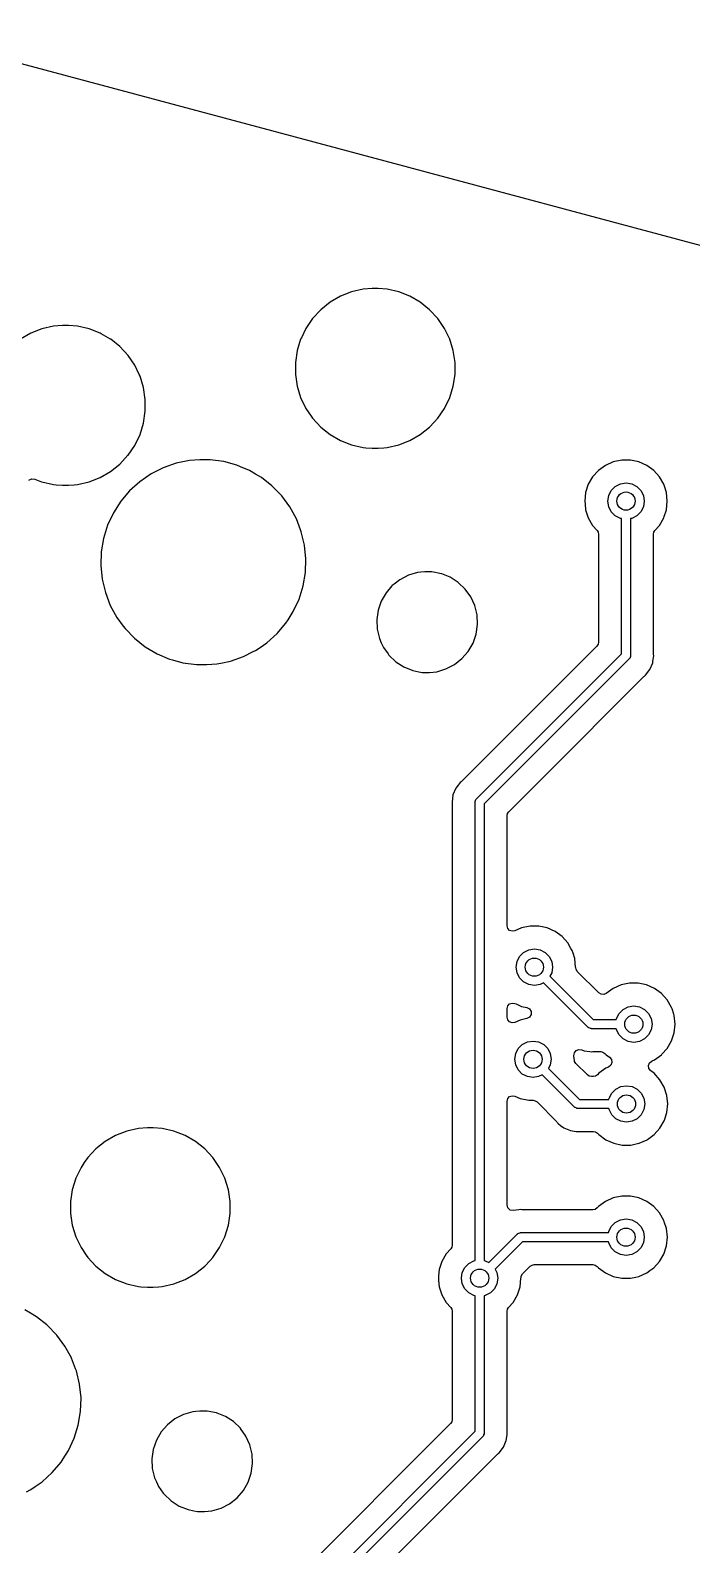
# Model space of a CAD drawing. Extents: x 41 to 271, y -133 to -23.
# Drawn here: x 99.73 to 114.23, y -56.4 to -23.19 of the extents above; entities that cross this region are included whole.
import ezdxf

# ---------------------------------------------------------------- set-up
doc = ezdxf.new("R2010")
doc.units = 0
doc.layers.add('BLACK', color=7, linetype='CONTINUOUS')

msp = doc.modelspace()

# ---------------------------------------------------------------- linework, layer by layer
at = {"layer": 'BLACK', "linetype": 'CONTINUOUS'}
for p, q in [((96.8086, -23.1855), (115.168, -28.1046)), ((107.028, -28.8639), (106.772, -28.9222)), ((107.224, -28.8492), (107.028, -28.8639)), ((107.355, -28.8492), (107.224, -28.8492)), ((107.224, -28.8492), (107.224, -28.8492)), ((107.551, -28.8639), (107.355, -28.8492)), ((107.355, -28.8492), (107.355, -28.8492)), ((107.807, -28.9222), (107.551, -28.8639)), ((106.301, -29.1493), (106.096, -29.3129)), ((106.528, -29.0181), (106.301, -29.1493)), ((106.772, -28.9222), (106.528, -29.0181)), ((108.051, -29.0181), (107.807, -28.9222)), ((108.278, -29.1493), (108.051, -29.0181)), ((108.484, -29.3129), (108.278, -29.1493)), ((108.278, -29.1493), (108.278, -29.1493)), ((105.917, -29.5052), (105.769, -29.722)), ((106.096, -29.3129), (105.917, -29.5052)), ((108.662, -29.5052), (108.484, -29.3129)), ((108.484, -29.3129), (108.484, -29.3129)), ((108.484, -29.3129), (108.484, -29.3129)), ((108.81, -29.722), (108.662, -29.5052)), ((108.662, -29.5052), (108.662, -29.5052)), ((108.662, -29.5052), (108.662, -29.5052)), ((99.7369, -29.828), (99.5096, -29.9592)), ((99.9811, -29.7322), (99.7369, -29.828)), ((100.237, -29.6738), (99.9811, -29.7322)), ((100.433, -29.6591), (100.237, -29.6738)), ((100.564, -29.6591), (100.433, -29.6591)), ((100.433, -29.6591), (100.433, -29.6591)), ((100.76, -29.6738), (100.564, -29.6591)), ((100.564, -29.6591), (100.564, -29.6591)), ((101.016, -29.7322), (100.76, -29.6738)), ((101.26, -29.828), (101.016, -29.7322)), ((101.284, -29.8417), (101.26, -29.828)), ((101.26, -29.828), (101.26, -29.828)), ((101.26, -29.828), (101.26, -29.828)), ((101.487, -29.9592), (101.284, -29.8417)), ((105.769, -29.722), (105.671, -29.9262)), ((108.924, -29.9583), (108.81, -29.722)), ((101.49, -29.9617), (101.487, -29.9592)), ((101.692, -30.1228), (101.49, -29.9617)), ((101.871, -30.3151), (101.692, -30.1228)), ((101.692, -30.1228), (101.692, -30.1228)), ((101.692, -30.1228), (101.692, -30.1228)), ((105.578, -30.209), (105.539, -30.4685)), ((105.655, -29.9583), (105.578, -30.209)), ((105.671, -29.9262), (105.655, -29.9583)), ((109.001, -30.209), (108.924, -29.9583)), ((109.04, -30.4685), (109.001, -30.209)), ((102.019, -30.5319), (101.871, -30.3151)), ((101.871, -30.3151), (101.871, -30.3151)), ((101.871, -30.3151), (101.871, -30.3151)), ((102.115, -30.7308), (102.019, -30.5319)), ((105.539, -30.4685), (105.539, -30.7308)), ((109.04, -30.7308), (109.04, -30.4685)), ((102.133, -30.7683), (102.115, -30.7308)), ((102.21, -31.019), (102.133, -30.7683)), ((105.539, -30.7308), (105.578, -30.9903)), ((109.001, -30.9903), (109.04, -30.7308)), ((102.249, -31.2784), (102.21, -31.019)), ((105.578, -30.9903), (105.655, -31.241)), ((108.924, -31.241), (109.001, -30.9903)), ((102.21, -31.8002), (102.249, -31.5408)), ((102.249, -31.5408), (102.249, -31.2784)), ((105.655, -31.241), (105.769, -31.4774)), ((105.769, -31.4774), (105.884, -31.646)), ((108.662, -31.6941), (108.81, -31.4774)), ((108.81, -31.4774), (108.924, -31.241)), ((102.133, -32.0509), (102.21, -31.8002)), ((105.884, -31.646), (105.917, -31.6941)), ((105.917, -31.6941), (106.096, -31.8865)), ((108.484, -31.8865), (108.583, -31.7795)), ((108.583, -31.7795), (108.662, -31.6941)), ((108.662, -31.6941), (108.662, -31.6941)), ((108.662, -31.6941), (108.662, -31.6941)), ((102.019, -32.2873), (102.133, -32.0509)), ((106.096, -31.8865), (106.096, -31.8865)), ((106.096, -31.8865), (106.301, -32.05)), ((106.301, -32.05), (106.528, -32.1812)), ((106.528, -32.1812), (106.772, -32.2771)), ((107.807, -32.2771), (108.051, -32.1812)), ((108.051, -32.1812), (108.278, -32.05)), ((108.278, -32.05), (108.484, -31.8865)), ((101.692, -32.6964), (101.869, -32.5058)), ((101.869, -32.5058), (101.871, -32.5041)), ((101.871, -32.5041), (102.019, -32.2873)), ((101.871, -32.5041), (101.871, -32.5041)), ((101.871, -32.5041), (101.871, -32.5041)), ((106.772, -32.2771), (107.028, -32.3355)), ((107.028, -32.3355), (107.084, -32.3397)), ((107.084, -32.3397), (107.224, -32.3502)), ((107.224, -32.3502), (107.224, -32.3502)), ((107.224, -32.3502), (107.355, -32.3502)), ((107.355, -32.3502), (107.478, -32.341)), ((107.355, -32.3502), (107.355, -32.3502)), ((107.478, -32.341), (107.551, -32.3355)), ((107.551, -32.3355), (107.807, -32.2771)), ((101.26, -32.9912), (101.487, -32.86)), ((101.487, -32.86), (101.692, -32.6964)), ((102.643, -32.7782), (102.375, -32.9138)), ((102.927, -32.6797), (102.643, -32.7782)), ((103.221, -32.6198), (102.927, -32.6797)), ((103.446, -32.6048), (103.221, -32.6198)), ((103.672, -32.6048), (103.446, -32.6048)), ((103.446, -32.6048), (103.446, -32.6048)), ((103.969, -32.6448), (103.672, -32.6048)), ((104.259, -32.7242), (103.969, -32.6448)), ((103.969, -32.6448), (103.969, -32.6448)), ((103.969, -32.6448), (103.969, -32.6448)), ((104.338, -32.7578), (104.259, -32.7242)), ((104.536, -32.8415), (104.338, -32.7578)), ((104.665, -32.9181), (104.536, -32.8415)), ((112.184, -32.8371), (112.057, -32.9778)), ((112.337, -32.7258), (112.184, -32.8371)), ((112.51, -32.6489), (112.337, -32.7258)), ((112.695, -32.6095), (112.51, -32.6489)), ((112.885, -32.6095), (112.695, -32.6095)), ((112.695, -32.6095), (112.695, -32.6095)), ((113.07, -32.6489), (112.885, -32.6095)), ((112.885, -32.6095), (112.885, -32.6095)), ((113.243, -32.7258), (113.07, -32.6489)), ((113.396, -32.8371), (113.243, -32.7258)), ((113.523, -32.9778), (113.396, -32.8371)), ((99.6984, -33.0479), (99.7588, -33.0191)), ((99.7588, -33.0191), (99.8253, -33.0259)), ((99.8253, -33.0259), (99.9729, -33.0838)), ((99.9729, -33.0838), (99.9811, -33.087)), ((99.9811, -33.087), (100.237, -33.1454)), ((100.237, -33.1454), (100.293, -33.1496)), ((100.293, -33.1496), (100.433, -33.1601)), ((100.433, -33.1601), (100.433, -33.1601)), ((100.433, -33.1601), (100.564, -33.1601)), ((100.564, -33.1601), (100.687, -33.1509)), ((100.564, -33.1601), (100.564, -33.1601)), ((100.687, -33.1509), (100.76, -33.1454)), ((100.76, -33.1454), (101.016, -33.087)), ((101.016, -33.087), (101.26, -32.9912)), ((102.127, -33.0838), (101.904, -33.2854)), ((102.375, -32.9138), (102.127, -33.0838)), ((104.794, -32.9946), (104.665, -32.9181)), ((105.02, -33.1725), (104.794, -32.9946)), ((105.03, -33.1809), (105.02, -33.1725)), ((105.239, -33.3969), (105.03, -33.1809)), ((111.963, -33.1417), (111.904, -33.3217)), ((112.057, -32.9778), (111.963, -33.1417)), ((112.466, -33.2749), (112.555, -33.1864)), ((112.555, -33.1864), (112.666, -33.1296)), ((112.666, -33.1296), (112.79, -33.11)), ((112.79, -33.11), (112.914, -33.1296)), ((112.914, -33.1296), (113.025, -33.1864)), ((113.025, -33.1864), (113.114, -33.2749)), ((113.617, -33.1417), (113.523, -32.9778)), ((113.63, -33.1809), (113.617, -33.1417)), ((113.676, -33.3217), (113.63, -33.1809)), ((101.71, -33.5148), (101.549, -33.7681)), ((101.904, -33.2854), (101.71, -33.5148)), ((105.417, -33.6388), (105.239, -33.3969)), ((111.904, -33.3217), (111.885, -33.5087)), ((111.885, -33.5087), (111.885, -33.51)), ((111.885, -33.51), (111.892, -33.5776)), ((112.39, -33.51), (112.41, -33.3864)), ((112.41, -33.6336), (112.39, -33.51)), ((112.41, -33.3864), (112.466, -33.2749)), ((113.114, -33.2749), (113.17, -33.3864)), ((113.17, -33.3864), (113.19, -33.51)), ((113.19, -33.51), (113.17, -33.6336)), ((113.695, -33.51), (113.676, -33.3217)), ((113.676, -33.6983), (113.695, -33.51)), ((101.549, -33.7681), (101.422, -34.0407)), ((105.561, -33.9012), (105.417, -33.6388)), ((111.892, -33.5776), (111.904, -33.6983)), ((111.904, -33.6983), (111.963, -33.8783)), ((112.466, -33.7451), (112.41, -33.6336)), ((112.555, -33.8336), (112.466, -33.7451)), ((112.666, -33.8904), (112.555, -33.8336)), ((113.025, -33.8336), (112.914, -33.8904)), ((113.114, -33.7451), (113.025, -33.8336)), ((113.17, -33.6336), (113.114, -33.7451)), ((113.617, -33.8783), (113.626, -33.8504)), ((113.626, -33.8504), (113.676, -33.6983)), ((101.422, -34.0407), (101.333, -34.3277)), ((105.562, -33.9023), (105.561, -33.9012)), ((105.653, -34.1387), (105.562, -33.9023)), ((105.67, -34.1827), (105.653, -34.1387)), ((105.739, -34.475), (105.67, -34.1827)), ((111.963, -33.8783), (112.057, -34.0422)), ((112.057, -34.0422), (112.158, -34.1535)), ((112.158, -34.1535), (112.181, -34.192)), ((112.181, -34.192), (112.189, -34.2365)), ((112.69, -33.8942), (112.666, -33.8904)), ((112.69, -36.8586), (112.69, -33.8942)), ((112.914, -33.8904), (112.89, -33.8942)), ((112.89, -33.8942), (112.89, -36.9)), ((113.39, -34.2365), (113.399, -34.192)), ((113.399, -34.192), (113.422, -34.1535)), ((113.422, -34.1535), (113.523, -34.0422)), ((113.523, -34.0422), (113.617, -33.8783)), ((101.333, -34.3277), (101.283, -34.624)), ((105.769, -34.774), (105.739, -34.475)), ((112.189, -34.2365), (112.189, -36.5999)), ((113.39, -36.8525), (113.39, -34.2365)), ((101.283, -34.624), (101.273, -34.9243)), ((105.759, -35.0743), (105.769, -34.774)), ((101.273, -34.9243), (101.303, -35.2233)), ((105.709, -35.3706), (105.759, -35.0743)), ((108.017, -35.1368), (107.83, -35.2332)), ((108.219, -35.0775), (108.017, -35.1368)), ((108.289, -35.0709), (108.219, -35.0775)), ((108.376, -35.0626), (108.289, -35.0709)), ((108.533, -35.0626), (108.376, -35.0626)), ((108.74, -35.1024), (108.533, -35.0626)), ((108.533, -35.0626), (108.533, -35.0626)), ((108.753, -35.1076), (108.74, -35.1024)), ((108.74, -35.1024), (108.74, -35.1024)), ((108.74, -35.1024), (108.74, -35.1024)), ((108.935, -35.1805), (108.753, -35.1076)), ((109.112, -35.2943), (108.935, -35.1805)), ((101.303, -35.2233), (101.373, -35.5156)), ((101.373, -35.5156), (101.481, -35.796)), ((105.62, -35.6576), (105.709, -35.3706)), ((107.527, -35.5222), (107.422, -35.7043)), ((107.658, -35.3706), (107.527, -35.5222)), ((107.665, -35.3632), (107.658, -35.3706)), ((107.703, -35.3332), (107.665, -35.3632)), ((107.83, -35.2332), (107.703, -35.3332)), ((109.264, -35.4394), (109.112, -35.2943)), ((109.112, -35.2943), (109.112, -35.2943)), ((109.112, -35.2943), (109.112, -35.2943)), ((109.386, -35.6108), (109.264, -35.4394)), ((109.264, -35.4394), (109.264, -35.4394)), ((101.481, -35.796), (101.625, -36.0595)), ((105.494, -35.9302), (105.62, -35.6576)), ((107.422, -35.7043), (107.353, -35.9031)), ((109.474, -35.8021), (109.386, -35.6108)), ((109.386, -35.6108), (109.386, -35.6108)), ((109.386, -35.6108), (109.386, -35.6108)), ((109.523, -36.0065), (109.474, -35.8021)), ((101.625, -36.0595), (101.767, -36.252)), ((105.138, -36.4129), (105.332, -36.1835)), ((105.332, -36.1835), (105.378, -36.1113)), ((105.378, -36.1113), (105.494, -35.9302)), ((107.353, -35.9031), (107.323, -36.1093)), ((107.323, -36.1093), (107.323, -36.1113)), ((107.323, -36.1113), (107.333, -36.3214)), ((109.533, -36.2166), (109.523, -36.0065)), ((101.767, -36.252), (101.804, -36.3015)), ((101.804, -36.3015), (102.012, -36.5175)), ((102.012, -36.5175), (102.248, -36.7037)), ((104.915, -36.6145), (105.138, -36.4129)), ((107.333, -36.3214), (107.383, -36.5258)), ((107.383, -36.5258), (107.423, -36.6145)), ((109.435, -36.6236), (109.503, -36.4248)), ((109.503, -36.4248), (109.533, -36.2166)), ((102.248, -36.7037), (102.507, -36.8568)), ((102.507, -36.8568), (102.783, -36.9741)), ((104.399, -36.9201), (104.616, -36.8107)), ((104.616, -36.8107), (104.668, -36.7846)), ((104.668, -36.7846), (104.766, -36.7172)), ((104.766, -36.7172), (104.915, -36.6145)), ((107.423, -36.6145), (107.47, -36.7172)), ((107.47, -36.7172), (107.572, -36.8606)), ((107.572, -36.8606), (107.592, -36.8885)), ((112.153, -36.6876), (109.189, -39.6518)), ((109.192, -36.9647), (109.329, -36.8057)), ((109.329, -36.8057), (109.435, -36.6236)), ((109.509, -40.0393), (112.69, -36.8586)), ((112.18, -36.6474), (112.153, -36.6876)), ((112.189, -36.5999), (112.18, -36.6474)), ((113.392, -36.8687), (113.39, -36.8525)), ((102.783, -36.9741), (102.783, -36.9741)), ((102.783, -36.9741), (102.783, -36.9741)), ((102.783, -36.9741), (102.847, -36.9916)), ((102.847, -36.9916), (103.073, -37.0535)), ((103.073, -37.0535), (103.371, -37.0936)), ((103.371, -37.0936), (103.596, -37.0936)), ((103.596, -37.0936), (103.821, -37.0785)), ((103.596, -37.0936), (103.596, -37.0936)), ((103.821, -37.0785), (103.907, -37.0611)), ((103.907, -37.0611), (104.116, -37.0187)), ((104.116, -37.0187), (104.399, -36.9201)), ((107.592, -36.8885), (107.744, -37.0337)), ((107.744, -37.0337), (107.744, -37.0337)), ((107.744, -37.0337), (107.744, -37.0337)), ((107.744, -37.0337), (107.921, -37.1474)), ((107.921, -37.1474), (107.921, -37.1474)), ((107.921, -37.1474), (108.116, -37.2256)), ((108.638, -37.2504), (108.839, -37.1911)), ((108.839, -37.1911), (109.026, -37.0947)), ((109.026, -37.0947), (109.192, -36.9647)), ((112.861, -36.9707), (109.68, -40.1514)), ((112.864, -36.9635), (112.861, -36.9707)), ((112.871, -36.9588), (112.864, -36.9635)), ((112.878, -36.9365), (112.871, -36.9588)), ((112.889, -36.9156), (112.878, -36.9365)), ((112.89, -36.9), (112.888, -36.9077)), ((112.888, -36.9077), (112.889, -36.9156)), ((113.315, -37.2028), (113.375, -37.0568)), ((113.375, -37.0568), (113.38, -37.0173)), ((113.38, -37.0173), (113.396, -36.9)), ((113.396, -36.9), (113.392, -36.8687)), ((108.116, -37.2256), (108.245, -37.2504)), ((108.245, -37.2504), (108.323, -37.2654)), ((108.323, -37.2654), (108.323, -37.2654)), ((108.323, -37.2654), (108.481, -37.2654)), ((108.481, -37.2654), (108.638, -37.2504)), ((108.481, -37.2654), (108.481, -37.2654)), ((110.957, -39.5824), (113.181, -37.3582)), ((113.181, -37.3582), (113.193, -37.3475)), ((113.193, -37.3475), (113.218, -37.3283)), ((113.218, -37.3283), (113.315, -37.2028)), ((109.055, -39.8072), (108.995, -39.9532)), ((109.107, -39.7397), (109.055, -39.8072)), ((109.152, -39.6817), (109.107, -39.7397)), ((109.107, -39.7397), (109.107, -39.7397)), ((109.177, -39.6625), (109.152, -39.6817)), ((109.189, -39.6518), (109.177, -39.6625)), ((110.217, -40.3224), (110.957, -39.5824)), ((108.995, -39.9532), (108.974, -40.11)), ((108.974, -40.11), (108.978, -40.1413)), ((108.978, -40.1413), (108.98, -40.1575)), ((108.98, -40.1575), (108.98, -49.8235)), ((109.48, -40.11), (109.482, -40.1023)), ((109.48, -50.1658), (109.48, -40.11)), ((109.481, -40.0944), (109.492, -40.0735)), ((109.482, -40.1023), (109.481, -40.0944)), ((109.492, -40.0735), (109.499, -40.0512)), ((109.499, -40.0512), (109.506, -40.0465)), ((109.506, -40.0465), (109.509, -40.0393)), ((109.68, -40.1514), (109.68, -50.1658)), ((110.18, -40.4101), (110.19, -40.3626)), ((110.18, -42.8203), (110.18, -40.4101)), ((110.19, -40.3626), (110.217, -40.3224)), ((110.196, -42.8794), (110.18, -42.8203)), ((110.685, -42.8295), (110.5, -42.8689)), ((110.875, -42.8295), (110.685, -42.8295)), ((110.685, -42.8295), (110.685, -42.8295)), ((111.06, -42.8689), (110.875, -42.8295)), ((110.875, -42.8295), (110.875, -42.8295)), ((110.237, -42.9242), (110.196, -42.8794)), ((110.295, -42.9439), (110.237, -42.9242)), ((110.355, -42.9335), (110.295, -42.9439)), ((110.5, -42.8689), (110.355, -42.9335)), ((111.233, -42.9458), (111.06, -42.8689)), ((111.386, -43.0571), (111.233, -42.9458)), ((111.513, -43.1978), (111.386, -43.0571)), ((110.4, -43.6064), (110.456, -43.4949)), ((110.456, -43.4949), (110.545, -43.4064)), ((110.545, -43.4064), (110.656, -43.3496)), ((110.656, -43.3496), (110.78, -43.33)), ((110.78, -43.33), (110.904, -43.3496)), ((110.904, -43.3496), (111.015, -43.4064)), ((111.015, -43.4064), (111.104, -43.4949)), ((111.104, -43.4949), (111.16, -43.6064)), ((111.583, -43.3191), (111.513, -43.1978)), ((111.607, -43.3617), (111.583, -43.3191)), ((111.628, -43.4244), (111.607, -43.3617)), ((111.666, -43.5417), (111.628, -43.4244)), ((110.38, -43.73), (110.4, -43.6064)), ((110.4, -43.8536), (110.38, -43.73)), ((111.16, -43.6064), (111.18, -43.73)), ((111.18, -43.73), (111.16, -43.8536)), ((111.685, -43.73), (111.666, -43.5417)), ((111.687, -43.743), (111.685, -43.73)), ((111.689, -43.7428), (111.687, -43.743)), ((111.693, -43.7764), (111.689, -43.7428)), ((111.722, -43.8227), (111.693, -43.7764)), ((112.194, -44.2944), (111.722, -43.8227)), ((110.456, -43.9651), (110.4, -43.8536)), ((110.545, -44.0536), (110.456, -43.9651)), ((110.656, -44.1104), (110.545, -44.0536)), ((110.78, -44.13), (110.656, -44.1104)), ((110.904, -44.1104), (110.78, -44.13)), ((110.98, -44.0715), (110.904, -44.1104)), ((111.959, -45.0507), (110.98, -44.0715)), ((111.16, -43.8536), (111.121, -43.9301)), ((111.121, -43.9301), (112.071, -44.88)), ((112.68, -44.1189), (112.507, -44.1958)), ((112.865, -44.0795), (112.68, -44.1189)), ((113.055, -44.0795), (112.865, -44.0795)), ((112.865, -44.0795), (112.865, -44.0795)), ((113.24, -44.1189), (113.055, -44.0795)), ((113.055, -44.0795), (113.055, -44.0795)), ((113.413, -44.1958), (113.24, -44.1189)), ((112.243, -44.3247), (112.194, -44.2944)), ((112.301, -44.3292), (112.243, -44.3247)), ((112.354, -44.307), (112.301, -44.3292)), ((112.507, -44.1958), (112.354, -44.307)), ((113.566, -44.3071), (113.413, -44.1958)), ((113.693, -44.4478), (113.566, -44.3071)), ((113.787, -44.6117), (113.693, -44.4478)), ((110.18, -44.6397), (110.196, -44.5806)), ((110.18, -44.8269), (110.18, -44.6397)), ((110.196, -44.8861), (110.18, -44.8269)), ((110.196, -44.5806), (110.237, -44.5358)), ((110.237, -44.5358), (110.295, -44.5161)), ((110.295, -44.5161), (110.355, -44.5265)), ((110.355, -44.5265), (110.379, -44.5371)), ((110.379, -44.5371), (110.5, -44.5911)), ((110.5, -44.5911), (110.5, -44.5911)), ((110.5, -44.5911), (110.5, -44.5911)), ((110.5, -44.5911), (110.615, -44.6155)), ((110.615, -44.6155), (110.674, -44.6464)), ((110.674, -44.8272), (110.615, -44.8581)), ((110.674, -44.6464), (110.709, -44.7035)), ((110.709, -44.7702), (110.674, -44.8272)), ((110.709, -44.7035), (110.709, -44.7702)), ((112.58, -44.8564), (112.636, -44.7449)), ((112.636, -44.7449), (112.725, -44.6564)), ((112.725, -44.6564), (112.836, -44.5996)), ((112.836, -44.5996), (112.96, -44.58)), ((112.96, -44.58), (113.084, -44.5996)), ((113.084, -44.5996), (113.195, -44.6564)), ((113.195, -44.6564), (113.284, -44.7449)), ((113.284, -44.7449), (113.34, -44.8564)), ((113.799, -44.6468), (113.787, -44.6117)), ((113.836, -44.7617), (113.799, -44.6468)), ((113.846, -44.7917), (113.836, -44.7617)), ((113.865, -44.98), (113.846, -44.7917)), ((110.237, -44.9309), (110.196, -44.8861)), ((110.295, -44.9505), (110.237, -44.9309)), ((110.355, -44.9402), (110.295, -44.9505)), ((110.47, -44.8889), (110.355, -44.9402)), ((110.615, -44.8581), (110.47, -44.8889)), ((111.966, -45.0544), (111.959, -45.0507)), ((111.971, -45.0609), (111.966, -45.0544)), ((111.993, -45.0681), (111.971, -45.0609)), ((112.014, -45.0788), (111.993, -45.0681)), ((112.022, -45.0775), (112.014, -45.0788)), ((112.03, -45.08), (112.022, -45.0775)), ((112.576, -45.08), (112.03, -45.08)), ((112.071, -44.88), (112.576, -44.88)), ((112.576, -44.88), (112.58, -44.8564)), ((112.58, -45.1036), (112.576, -45.08)), ((112.636, -45.2151), (112.58, -45.1036)), ((113.34, -45.1036), (113.284, -45.2151)), ((113.34, -44.8564), (113.36, -44.98)), ((113.36, -44.98), (113.34, -45.1036)), ((113.846, -45.1683), (113.865, -44.98)), ((110.426, -45.5149), (110.515, -45.4264)), ((110.515, -45.4264), (110.626, -45.3696)), ((110.626, -45.3696), (110.75, -45.35)), ((110.75, -45.35), (110.874, -45.3696)), ((110.874, -45.3696), (110.985, -45.4264)), ((110.985, -45.4264), (111.074, -45.5149)), ((112.725, -45.3036), (112.636, -45.2151)), ((112.836, -45.3604), (112.725, -45.3036)), ((112.96, -45.38), (112.836, -45.3604)), ((113.084, -45.3604), (112.96, -45.38)), ((113.195, -45.3036), (113.084, -45.3604)), ((113.284, -45.2151), (113.195, -45.3036)), ((113.693, -45.5122), (113.787, -45.3483)), ((113.787, -45.3483), (113.846, -45.1683)), ((110.35, -45.75), (110.37, -45.6264)), ((110.37, -45.8736), (110.35, -45.75)), ((110.37, -45.6264), (110.426, -45.5149)), ((111.074, -45.5149), (111.13, -45.6264)), ((111.13, -45.6264), (111.15, -45.75)), ((111.15, -45.75), (111.13, -45.8736)), ((111.647, -45.6696), (111.657, -45.6069)), ((111.655, -45.75), (111.647, -45.6696)), ((111.657, -45.763), (111.655, -45.75)), ((111.655, -45.75), (111.655, -45.75)), ((111.657, -45.6069), (111.696, -45.5573)), ((111.659, -45.7628), (111.657, -45.763)), ((111.663, -45.7964), (111.659, -45.7628)), ((111.692, -45.8427), (111.663, -45.7964)), ((111.696, -45.5573), (111.755, -45.5336)), ((111.755, -45.5336), (111.818, -45.5421)), ((111.818, -45.5421), (111.873, -45.565)), ((111.873, -45.565), (111.999, -45.5816)), ((111.999, -45.5816), (112.03, -45.5857)), ((112.03, -45.5857), (112.061, -45.5816)), ((112.03, -45.5857), (112.03, -45.5857)), ((112.03, -45.5857), (112.03, -45.5857)), ((112.061, -45.5816), (112.077, -45.5805)), ((112.077, -45.5805), (112.234, -45.5805)), ((112.234, -45.5805), (112.284, -45.5912)), ((112.284, -45.5912), (112.326, -45.6215)), ((112.326, -45.6215), (112.354, -45.6529)), ((112.354, -45.6529), (112.354, -45.6529)), ((112.354, -45.6529), (112.354, -45.6529)), ((112.354, -45.6529), (112.428, -45.7064)), ((112.428, -45.7064), (112.468, -45.7563)), ((112.478, -45.8197), (112.455, -45.8796)), ((112.468, -45.7563), (112.478, -45.8197)), ((113.305, -45.8304), (113.355, -45.79)), ((113.355, -45.79), (113.363, -45.7864)), ((113.363, -45.7864), (113.413, -45.7642)), ((113.413, -45.7642), (113.566, -45.6529)), ((113.413, -45.7642), (113.413, -45.7642)), ((113.413, -45.7642), (113.413, -45.7642)), ((113.566, -45.6529), (113.578, -45.6395)), ((113.578, -45.6395), (113.693, -45.5122)), ((110.426, -45.9851), (110.37, -45.8736)), ((110.515, -46.0736), (110.426, -45.9851)), ((110.626, -46.1304), (110.515, -46.0736)), ((110.75, -46.15), (110.626, -46.1304)), ((110.874, -46.1304), (110.75, -46.15)), ((110.95, -46.0915), (110.874, -46.1304)), ((111.659, -46.8007), (110.95, -46.0915)), ((111.13, -45.8736), (111.091, -45.95)), ((111.091, -45.95), (111.771, -46.63)), ((111.942, -46.0932), (111.692, -45.8427)), ((111.983, -46.1201), (111.942, -46.0932)), ((112.03, -46.1295), (111.983, -46.1201)), ((112.074, -46.1295), (112.03, -46.1295)), ((112.124, -46.1188), (112.074, -46.1295)), ((112.166, -46.0885), (112.124, -46.1188)), ((112.194, -46.0571), (112.166, -46.0885)), ((112.347, -45.9458), (112.194, -46.0571)), ((112.405, -45.92), (112.347, -45.9458)), ((112.455, -45.8796), (112.405, -45.92)), ((113.282, -45.8903), (113.305, -45.8304)), ((113.292, -45.9537), (113.282, -45.8903)), ((113.332, -46.0036), (113.292, -45.9537)), ((113.356, -46.0209), (113.332, -46.0036)), ((113.406, -46.0571), (113.356, -46.0209)), ((113.533, -46.1978), (113.406, -46.0571)), ((112.476, -46.4949), (112.565, -46.4064)), ((112.565, -46.4064), (112.676, -46.3496)), ((112.676, -46.3496), (112.8, -46.33)), ((112.8, -46.33), (112.924, -46.3496)), ((112.924, -46.3496), (113.035, -46.4064)), ((113.035, -46.4064), (113.124, -46.4949)), ((113.627, -46.3617), (113.533, -46.1978)), ((113.686, -46.5417), (113.627, -46.3617)), ((113.627, -46.3617), (113.627, -46.3617)), ((110.18, -46.6731), (110.196, -46.6139)), ((110.18, -48.9442), (110.18, -46.6731)), ((110.196, -46.6139), (110.237, -46.5691)), ((110.237, -46.5691), (110.295, -46.5495)), ((110.295, -46.5495), (110.355, -46.5598)), ((110.355, -46.5598), (110.47, -46.6111)), ((110.47, -46.6111), (110.655, -46.6505)), ((110.655, -46.6505), (110.655, -46.6505)), ((110.655, -46.6505), (110.75, -46.6505)), ((110.75, -46.6505), (110.797, -46.6599)), ((110.797, -46.6599), (110.838, -46.6868)), ((110.838, -46.6868), (111.272, -47.121)), ((111.666, -46.8044), (111.659, -46.8007)), ((111.671, -46.8109), (111.666, -46.8044)), ((111.693, -46.8181), (111.671, -46.8109)), ((111.714, -46.8288), (111.693, -46.8181)), ((111.771, -46.63), (112.416, -46.63)), ((112.416, -46.63), (112.42, -46.6064)), ((112.42, -46.6064), (112.476, -46.4949)), ((113.124, -46.4949), (113.18, -46.6064)), ((113.18, -46.6064), (113.2, -46.73)), ((113.2, -46.73), (113.18, -46.8536)), ((113.705, -46.73), (113.686, -46.5417)), ((113.686, -46.9183), (113.705, -46.73)), ((111.272, -47.121), (111.282, -47.1332)), ((111.282, -47.1332), (111.302, -47.1583)), ((111.722, -46.8275), (111.714, -46.8288)), ((111.73, -46.83), (111.722, -46.8275)), ((112.416, -46.83), (111.73, -46.83)), ((112.42, -46.8536), (112.416, -46.83)), ((112.476, -46.9651), (112.42, -46.8536)), ((112.565, -47.0536), (112.476, -46.9651)), ((112.676, -47.1104), (112.565, -47.0536)), ((112.8, -47.13), (112.676, -47.1104)), ((112.924, -47.1104), (112.8, -47.13)), ((113.035, -47.0536), (112.924, -47.1104)), ((113.124, -46.9651), (113.035, -47.0536)), ((113.18, -46.8536), (113.124, -46.9651)), ((113.533, -47.2622), (113.627, -47.0983)), ((113.627, -47.0983), (113.631, -47.0878)), ((113.631, -47.0878), (113.686, -46.9183)), ((101.597, -47.419), (101.37, -47.5502)), ((101.842, -47.3231), (101.597, -47.419)), ((102.097, -47.2647), (101.842, -47.3231)), ((102.294, -47.25), (102.097, -47.2647)), ((102.425, -47.25), (102.294, -47.25)), ((102.294, -47.25), (102.294, -47.25)), ((102.621, -47.2647), (102.425, -47.25)), ((102.425, -47.25), (102.425, -47.25)), ((102.876, -47.3231), (102.621, -47.2647)), ((103.121, -47.419), (102.876, -47.3231)), ((103.348, -47.5502), (103.121, -47.419)), ((111.302, -47.1583), (111.355, -47.199)), ((111.355, -47.199), (111.427, -47.2545)), ((111.427, -47.2545), (111.573, -47.315)), ((111.573, -47.315), (111.699, -47.3316)), ((111.699, -47.3316), (111.73, -47.3357)), ((111.73, -47.3357), (111.761, -47.3316)), ((111.73, -47.3357), (111.73, -47.3357)), ((111.73, -47.3357), (111.73, -47.3357)), ((111.761, -47.3316), (111.777, -47.3305)), ((111.777, -47.3305), (112.074, -47.3305)), ((112.074, -47.3305), (112.124, -47.3412)), ((112.124, -47.3412), (112.166, -47.3715)), ((112.166, -47.3715), (112.194, -47.4029)), ((112.194, -47.4029), (112.347, -47.5142)), ((113.261, -47.5083), (113.406, -47.4029)), ((113.406, -47.4029), (113.533, -47.2622)), ((101.165, -47.7137), (100.987, -47.9061)), ((101.37, -47.5502), (101.165, -47.7137)), ((103.553, -47.7137), (103.348, -47.5502)), ((103.348, -47.5502), (103.348, -47.5502)), ((103.731, -47.9061), (103.553, -47.7137)), ((103.553, -47.7137), (103.553, -47.7137)), ((103.553, -47.7137), (103.553, -47.7137)), ((112.347, -47.5142), (112.52, -47.5911)), ((112.52, -47.5911), (112.705, -47.6305)), ((112.705, -47.6305), (112.705, -47.6305)), ((112.705, -47.6305), (112.895, -47.6305)), ((112.895, -47.6305), (113.039, -47.5999)), ((112.895, -47.6305), (112.895, -47.6305)), ((113.039, -47.5999), (113.08, -47.5911)), ((113.08, -47.5911), (113.253, -47.5142)), ((113.253, -47.5142), (113.261, -47.5083)), ((100.839, -48.1228), (100.74, -48.3271)), ((100.911, -48.0163), (100.839, -48.1219)), ((100.839, -48.1219), (100.839, -48.1228)), ((100.987, -47.9061), (100.911, -48.0163)), ((103.879, -48.1228), (103.731, -47.9061)), ((103.731, -47.9061), (103.731, -47.9061)), ((103.731, -47.9061), (103.731, -47.9061)), ((103.993, -48.3592), (103.879, -48.1228)), ((100.725, -48.3592), (100.648, -48.6099)), ((100.74, -48.3271), (100.725, -48.3592)), ((104.07, -48.6099), (103.993, -48.3592)), ((100.648, -48.6099), (100.609, -48.8694)), ((104.11, -48.8694), (104.07, -48.6099)), ((112.511, -48.791), (112.338, -48.8679)), ((112.696, -48.7516), (112.511, -48.791)), ((112.885, -48.7516), (112.696, -48.7516)), ((112.696, -48.7516), (112.696, -48.7516)), ((113.07, -48.791), (112.885, -48.7516)), ((112.885, -48.7516), (112.885, -48.7516)), ((113.243, -48.8679), (113.07, -48.791)), ((100.609, -48.8694), (100.609, -49.1317)), ((100.609, -49.1317), (100.648, -49.3912)), ((104.07, -49.3912), (104.11, -49.1317)), ((104.11, -49.1317), (104.11, -48.8694)), ((110.2, -49.0108), (110.18, -48.9442)), ((110.252, -49.0566), (110.2, -49.0108)), ((110.321, -49.0671), (110.252, -49.0566)), ((110.439, -49.0516), (110.321, -49.0671)), ((110.321, -49.0671), (110.321, -49.0671)), ((110.321, -49.0671), (110.321, -49.0671)), ((110.443, -49.0511), (110.439, -49.0516)), ((110.478, -49.0464), (110.443, -49.0511)), ((110.505, -49.05), (110.478, -49.0464)), ((110.509, -49.0505), (110.505, -49.05)), ((110.525, -49.0516), (110.509, -49.0505)), ((112.064, -49.0516), (110.525, -49.0516)), ((112.115, -49.0409), (112.064, -49.0516)), ((112.156, -49.0106), (112.115, -49.0409)), ((112.185, -48.9792), (112.156, -49.0106)), ((112.338, -48.8679), (112.185, -48.9792)), ((113.396, -48.9792), (113.243, -48.8679)), ((113.523, -49.1199), (113.396, -48.9792)), ((113.618, -49.2838), (113.523, -49.1199)), ((100.648, -49.3912), (100.725, -49.6419)), ((103.993, -49.6419), (104.07, -49.3912)), ((112.41, -49.5285), (112.467, -49.417)), ((112.467, -49.417), (112.555, -49.3285)), ((112.555, -49.3285), (112.667, -49.2717)), ((112.667, -49.2717), (112.79, -49.2521)), ((112.79, -49.2521), (112.914, -49.2717)), ((112.914, -49.2717), (113.026, -49.3285)), ((113.026, -49.3285), (113.114, -49.417)), ((113.114, -49.417), (113.171, -49.5285)), ((113.629, -49.3179), (113.618, -49.2838)), ((113.676, -49.4638), (113.629, -49.3179)), ((113.696, -49.6521), (113.676, -49.4638)), ((100.725, -49.6419), (100.839, -49.8783)), ((103.879, -49.8783), (103.993, -49.6419)), ((109.78, -50.2085), (110.407, -49.5814)), ((110.519, -49.7521), (109.921, -50.3499)), ((110.407, -49.5814), (110.414, -49.5777)), ((110.414, -49.5777), (110.419, -49.5712)), ((110.419, -49.5712), (110.441, -49.564)), ((110.441, -49.564), (110.462, -49.5533)), ((110.462, -49.5533), (110.47, -49.5546)), ((110.47, -49.5546), (110.478, -49.5521)), ((110.478, -49.5521), (112.406, -49.5521)), ((112.406, -49.7521), (110.519, -49.7521)), ((112.406, -49.5521), (112.41, -49.5285)), ((112.41, -49.7757), (112.406, -49.7521)), ((112.467, -49.8872), (112.41, -49.7757)), ((113.171, -49.7757), (113.114, -49.8872)), ((113.171, -49.5285), (113.19, -49.6521)), ((113.19, -49.6521), (113.171, -49.7757)), ((113.676, -49.8404), (113.696, -49.6521)), ((100.839, -49.8783), (100.954, -50.0469)), ((100.954, -50.0469), (100.987, -50.095)), ((100.987, -50.095), (101.165, -50.2873)), ((103.669, -50.1623), (103.731, -50.095)), ((103.731, -50.095), (103.879, -49.8783)), ((103.731, -50.095), (103.731, -50.095)), ((103.731, -50.095), (103.731, -50.095)), ((108.847, -50.0178), (108.753, -50.1817)), ((108.948, -49.9065), (108.847, -50.0178)), ((108.971, -49.868), (108.948, -49.9065)), ((108.98, -49.8235), (108.971, -49.868)), ((112.555, -49.9757), (112.467, -49.8872)), ((112.667, -50.0325), (112.555, -49.9757)), ((112.79, -50.0521), (112.667, -50.0325)), ((112.914, -50.0325), (112.79, -50.0521)), ((113.026, -49.9757), (112.914, -50.0325)), ((113.114, -49.8872), (113.026, -49.9757)), ((113.523, -50.1843), (113.618, -50.0204)), ((113.618, -50.0204), (113.676, -49.8404)), ((101.165, -50.2873), (101.165, -50.2874)), ((101.165, -50.2874), (101.37, -50.4509)), ((101.37, -50.4509), (101.597, -50.5821)), ((103.121, -50.5821), (103.348, -50.4509)), ((103.348, -50.4509), (103.553, -50.2874)), ((103.553, -50.2874), (103.669, -50.1623)), ((108.694, -50.3617), (108.68, -50.4959)), ((108.753, -50.1817), (108.694, -50.3617)), ((109.18, -50.55), (109.2, -50.4264)), ((109.2, -50.4264), (109.256, -50.3149)), ((109.256, -50.3149), (109.345, -50.2264)), ((109.345, -50.2264), (109.456, -50.1696)), ((109.456, -50.1696), (109.48, -50.1658)), ((109.68, -50.1658), (109.704, -50.1696)), ((109.704, -50.1696), (109.78, -50.2085)), ((109.921, -50.3499), (109.96, -50.4264)), ((109.96, -50.4264), (109.98, -50.55)), ((110.493, -50.5036), (110.522, -50.4573)), ((110.522, -50.4573), (110.69, -50.2889)), ((110.69, -50.2889), (110.731, -50.262)), ((110.731, -50.262), (110.778, -50.2526)), ((110.778, -50.2526), (112.064, -50.2526)), ((112.064, -50.2526), (112.115, -50.2633)), ((112.115, -50.2633), (112.156, -50.2936)), ((112.156, -50.2936), (112.185, -50.325)), ((112.185, -50.325), (112.338, -50.4363)), ((112.338, -50.4363), (112.511, -50.5132)), ((113.07, -50.5132), (113.243, -50.4363)), ((113.243, -50.4363), (113.315, -50.384)), ((113.315, -50.384), (113.396, -50.325)), ((113.396, -50.325), (113.4, -50.3209)), ((113.4, -50.3209), (113.523, -50.1843)), ((101.597, -50.5821), (101.842, -50.678)), ((101.842, -50.678), (102.097, -50.7363)), ((102.097, -50.7363), (102.153, -50.7405)), ((102.153, -50.7405), (102.294, -50.751)), ((102.294, -50.751), (102.294, -50.751)), ((102.294, -50.751), (102.425, -50.751)), ((102.425, -50.751), (102.547, -50.7419)), ((102.425, -50.751), (102.425, -50.751)), ((102.547, -50.7419), (102.621, -50.7363)), ((102.621, -50.7363), (102.876, -50.678)), ((102.876, -50.678), (103.121, -50.5821)), ((108.68, -50.4959), (108.675, -50.55)), ((108.675, -50.55), (108.68, -50.5996)), ((108.68, -50.5996), (108.694, -50.7383)), ((108.694, -50.7383), (108.753, -50.9183)), ((109.2, -50.6736), (109.18, -50.55)), ((109.256, -50.7851), (109.2, -50.6736)), ((109.345, -50.8736), (109.256, -50.7851)), ((109.904, -50.7851), (109.815, -50.8736)), ((109.96, -50.6736), (109.904, -50.7851)), ((109.98, -50.55), (109.96, -50.6736)), ((110.414, -50.896), (110.466, -50.7383)), ((110.466, -50.7383), (110.485, -50.55)), ((110.485, -50.55), (110.487, -50.537)), ((110.485, -50.55), (110.485, -50.55)), ((110.487, -50.537), (110.489, -50.5372)), ((110.489, -50.5372), (110.493, -50.5036)), ((112.511, -50.5132), (112.696, -50.5526)), ((112.696, -50.5526), (112.696, -50.5526)), ((112.696, -50.5526), (112.885, -50.5526)), ((112.885, -50.5526), (113.008, -50.5264)), ((112.885, -50.5526), (112.885, -50.5526)), ((113.008, -50.5264), (113.07, -50.5132)), ((108.753, -50.9183), (108.847, -51.0822)), ((108.847, -51.0822), (108.948, -51.1935)), ((109.456, -50.9304), (109.345, -50.8736)), ((109.48, -50.9342), (109.456, -50.9304)), ((109.48, -53.9086), (109.48, -50.9342)), ((109.704, -50.9304), (109.68, -50.9342)), ((109.68, -50.9342), (109.68, -53.95)), ((109.815, -50.8736), (109.704, -50.9304)), ((110.212, -51.1935), (110.313, -51.0822)), ((110.313, -51.0822), (110.407, -50.9183)), ((110.407, -50.9183), (110.414, -50.896)), ((99.7346, -51.319), (99.6053, -51.2424)), ((99.8638, -51.3955), (99.7346, -51.319)), ((100.089, -51.5734), (99.8638, -51.3955)), ((108.948, -51.1935), (108.971, -51.232)), ((108.971, -51.232), (108.98, -51.2765)), ((108.98, -51.2765), (108.98, -53.6499)), ((110.18, -51.2765), (110.189, -51.232)), ((110.18, -53.9025), (110.18, -51.2765)), ((110.189, -51.232), (110.212, -51.1935)), ((100.1, -51.5818), (100.089, -51.5734)), ((100.309, -51.7978), (100.1, -51.5818)), ((100.487, -52.0397), (100.309, -51.7978)), ((100.628, -52.2971), (100.487, -52.0397)), ((100.631, -52.3032), (100.628, -52.2971)), ((100.722, -52.5395), (100.631, -52.3032)), ((100.739, -52.5836), (100.722, -52.5395)), ((100.809, -52.8759), (100.739, -52.5836)), ((100.839, -53.1749), (100.809, -52.8759)), ((100.829, -53.4752), (100.839, -53.1749)), ((103.445, -53.4635), (103.358, -53.4718)), ((103.603, -53.4635), (103.445, -53.4635)), ((103.809, -53.5033), (103.603, -53.4635)), ((103.603, -53.4635), (103.603, -53.4635)), ((100.69, -54.0585), (100.779, -53.7715)), ((100.779, -53.7715), (100.829, -53.4752)), ((102.734, -53.7641), (102.596, -53.9231)), ((102.9, -53.6341), (102.734, -53.7641)), ((103.086, -53.5377), (102.9, -53.6341)), ((103.288, -53.4784), (103.086, -53.5377)), ((103.358, -53.4718), (103.288, -53.4784)), ((103.828, -53.5106), (103.809, -53.5033)), ((103.809, -53.5033), (103.809, -53.5033)), ((103.809, -53.5033), (103.809, -53.5033)), ((104.005, -53.5814), (103.828, -53.5106)), ((104.182, -53.6952), (104.005, -53.5814)), ((104.334, -53.8403), (104.182, -53.6952)), ((104.182, -53.6952), (104.182, -53.6952)), ((104.182, -53.6952), (104.182, -53.6952)), ((108.943, -53.7376), (104.619, -58.0618)), ((108.97, -53.6974), (108.943, -53.7376)), ((108.98, -53.6499), (108.97, -53.6974)), ((100.563, -54.3311), (100.69, -54.0585)), ((102.491, -54.1052), (102.422, -54.304)), ((102.596, -53.9231), (102.491, -54.1052)), ((104.339, -53.8482), (104.334, -53.8403)), ((104.456, -54.0116), (104.339, -53.8482)), ((104.543, -54.203), (104.456, -54.0116)), ((104.456, -54.0116), (104.456, -54.0116)), ((104.456, -54.0116), (104.456, -54.0116)), ((104.939, -58.4493), (109.48, -53.9086)), ((109.651, -54.0207), (105.11, -58.5614)), ((109.654, -54.0135), (109.651, -54.0207)), ((109.661, -54.0088), (109.654, -54.0135)), ((109.668, -53.9865), (109.661, -54.0088)), ((109.679, -53.9656), (109.668, -53.9865)), ((109.68, -53.95), (109.678, -53.9577)), ((109.678, -53.9577), (109.679, -53.9656)), ((110.105, -54.2528), (110.165, -54.1068)), ((110.165, -54.1068), (110.18, -53.9894)), ((110.182, -53.9187), (110.18, -53.9025)), ((110.18, -53.9894), (110.186, -53.95)), ((110.186, -53.95), (110.182, -53.9187)), ((100.448, -54.5122), (100.563, -54.3311)), ((102.422, -54.304), (102.393, -54.5097)), ((104.593, -54.4074), (104.543, -54.203)), ((104.603, -54.6175), (104.593, -54.4074)), ((106.726, -57.6535), (109.971, -54.4082)), ((109.971, -54.4082), (109.983, -54.3975)), ((109.983, -54.3975), (110.008, -54.3783)), ((110.008, -54.3783), (110.105, -54.2528)), ((100.208, -54.8138), (100.402, -54.5844)), ((100.402, -54.5844), (100.448, -54.5122)), ((102.393, -54.5097), (102.393, -54.5122)), ((102.393, -54.5122), (102.403, -54.7223)), ((102.403, -54.7223), (102.452, -54.9267)), ((104.573, -54.8257), (104.603, -54.6175)), ((99.7371, -55.1855), (99.8353, -55.1181)), ((99.8353, -55.1181), (99.9849, -55.0154)), ((99.9849, -55.0154), (100.208, -54.8138)), ((102.452, -54.9267), (102.493, -55.0154)), ((102.493, -55.0154), (102.54, -55.1181)), ((102.54, -55.1181), (102.642, -55.2618)), ((104.399, -55.2066), (104.504, -55.0245)), ((104.504, -55.0245), (104.573, -54.8257)), ((99.6437, -55.2327), (99.7371, -55.1855)), ((102.642, -55.2618), (102.662, -55.2894)), ((102.662, -55.2894), (102.814, -55.4345)), ((102.814, -55.4345), (102.814, -55.4345)), ((102.814, -55.4345), (102.814, -55.4345)), ((102.814, -55.4345), (102.991, -55.5483)), ((104.096, -55.4956), (104.261, -55.3656)), ((104.261, -55.3656), (104.399, -55.2066)), ((102.991, -55.5483), (102.991, -55.5483)), ((102.991, -55.5483), (103.186, -55.6264)), ((103.186, -55.6264), (103.315, -55.6513)), ((103.315, -55.6513), (103.393, -55.6663)), ((103.393, -55.6663), (103.393, -55.6663)), ((103.393, -55.6663), (103.55, -55.6663)), ((103.55, -55.6663), (103.707, -55.6513)), ((103.55, -55.6663), (103.55, -55.6663)), ((103.707, -55.6513), (103.909, -55.592)), ((103.909, -55.592), (104.096, -55.4956))]:
    msp.add_line(p, q, dxfattribs=at)
at = {"layer": 'BLACK'}
for centre in [(112.79, -33.51), (110.78, -43.73), (112.96, -44.98), (110.75, -45.75), (112.8, -46.73), (112.79, -49.6521), (109.58, -50.55)]:
    msp.add_circle(centre, 0.2, dxfattribs=at)

doc.saveas('drawing.dxf')
